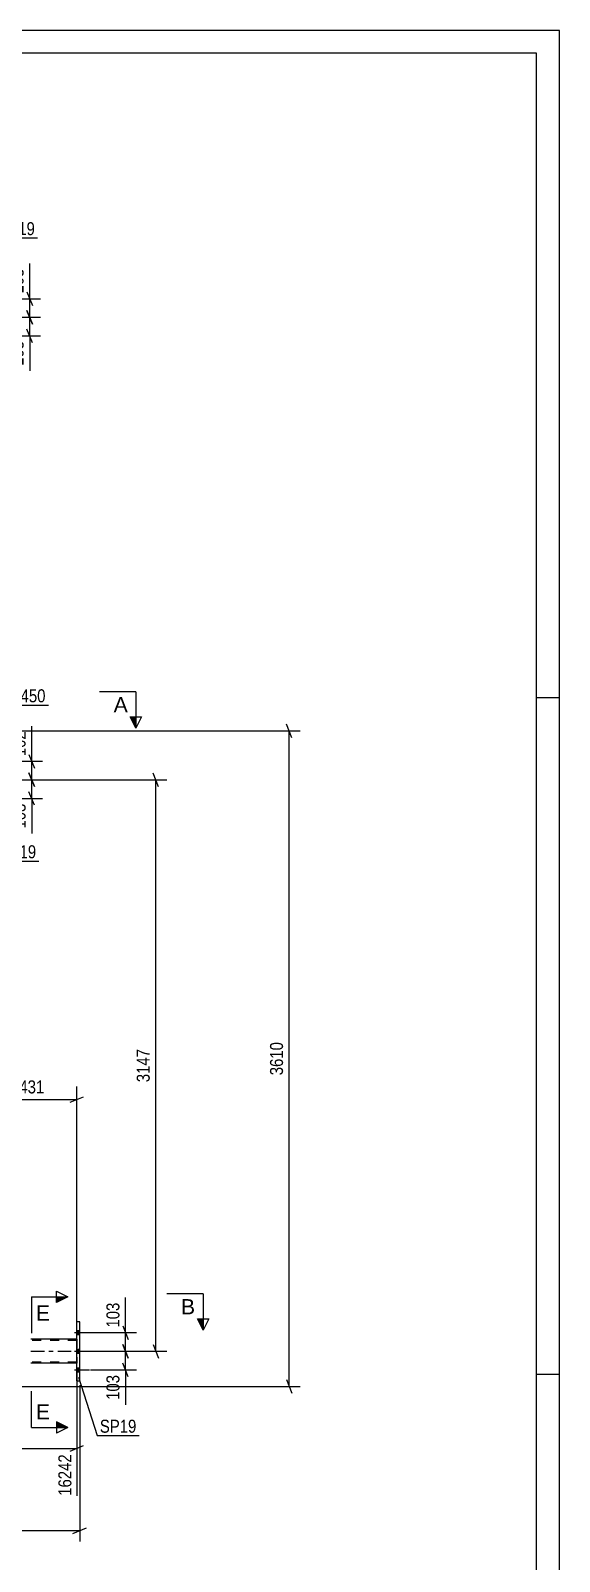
# Model space of a CAD drawing. Header units: millimetres. Extents: x -74 to 767, y -429 to 165.
# Drawn here: x 650.3 to 766.7, y -172.1 to 165 of the extents above; entities that cross this region are included whole.
import ezdxf

# ---------------------------------------------------------------- set-up
doc = ezdxf.new("R2010")
doc.units = ezdxf.units.MM
doc.linetypes.add('DXK_LINE_DOT2', pattern=[3.9198, 1.9599, -1.9599])
doc.linetypes.add('DXK_LINE_DOT3', pattern=[5.9187, 2.979, -0.9799, 0.9799, -0.9799])
doc.styles.add('Arial', font='ARIAL.TTF', dxfattribs={"height": 0.2})
doc.styles.add('Arial Narrow', font='ARIALN.TTF', dxfattribs={"height": 0.2})

# ---------------------------------------------------------------- blocks, each defined once
blk = doc.blocks.new('Unknown-814185593-1133')
at = {"color": 5, "linetype": 'Continuous'}
for p, q in [((766.68, 165.05), (-74.32, 165.05)), ((766.68, -428.95), (766.68, 165.05)), ((761.68, 160.05), (-69.32, 160.05)), ((761.68, -423.95), (761.68, 160.05)), ((766.68, 18.05), (761.68, 18.05)), ((766.68, -130.95), (761.68, -130.95))]:
    blk.add_line(p, q, dxfattribs=at)
blk = doc.blocks.new('Part-814185593-3914 - 3674')
at = {"color": 2, "linetype": 'Continuous'}
for p, q in [((660.43, -123.22), (650.31, -123.22)), ((660.43, -128.5), (650.31, -128.5))]:
    blk.add_line(p, q, dxfattribs=at)
at = {"color": 7, "linetype": 'DXK_LINE_DOT2'}
for p, q in [((660.43, -123.46), (650.31, -123.46)), ((660.43, -123.22), (660.43, -128.5)), ((660.43, -128.26), (650.31, -128.26))]:
    blk.add_line(p, q, dxfattribs=at)
at = {"color": 7, "linetype": 'DXK_LINE_DOT3'}
blk.add_line((650.31, -125.86), (660.43, -125.86), dxfattribs=at)
blk = doc.blocks.new('Part-814185593-3924 - 3674')
at = {"color": 2, "linetype": 'Continuous'}
for p, q in [((661.07, -119.36), (660.43, -119.36)), ((660.43, -132.36), (660.43, -119.36)), ((661.07, -132.36), (661.07, -119.36)), ((660.43, -132.36), (661.07, -132.36))]:
    blk.add_line(p, q, dxfattribs=at)
blk = doc.blocks.new('Bolt-814185593-3975 - 3674')
at = {"linetype": 'Continuous'}
for points in [[(661.07, -122.2), (661.07, -121.32), (660.43, -121.32), (660.43, -122.2)], [(661.07, -122.2), (661.07, -121.32), (660.43, -121.32), (660.43, -122.2)], [(661.07, -122.2), (661.07, -121.32), (660.43, -121.32), (660.43, -122.2)], [(661.07, -126.28), (661.07, -125.4), (660.43, -125.4), (660.43, -126.28)], [(661.07, -126.28), (661.07, -125.4), (660.43, -125.4), (660.43, -126.28)], [(661.07, -130.4), (661.07, -129.52), (660.43, -129.52), (660.43, -130.4)], [(661.07, -130.4), (661.07, -129.52), (660.43, -129.52), (660.43, -130.4)], [(661.07, -130.4), (661.07, -129.52), (660.43, -129.52), (660.43, -130.4)]]:
    blk.add_hatch(color=1, dxfattribs=at).paths.add_polyline_path(points)
at = {"color": 1, "linetype": 'Continuous'}
for p, q in [((660.43, -121.32), (661.07, -121.32)), ((660.43, -121.32), (661.07, -121.32)), ((660.43, -121.32), (661.07, -121.32)), ((659.91, -121.76), (663.23, -121.76)), ((659.91, -121.76), (663.23, -121.76)), ((659.91, -121.76), (663.23, -121.76)), ((660.43, -122.2), (661.07, -122.2)), ((660.43, -122.2), (661.07, -122.2)), ((660.43, -122.2), (661.07, -122.2)), ((659.91, -125.84), (663.23, -125.84)), ((659.91, -125.84), (663.23, -125.84)), ((660.43, -125.4), (661.07, -125.4)), ((660.43, -125.4), (661.07, -125.4)), ((660.43, -126.28), (661.07, -126.28)), ((660.43, -126.28), (661.07, -126.28)), ((659.91, -129.96), (663.23, -129.96)), ((659.91, -129.96), (663.23, -129.96)), ((659.91, -129.96), (663.23, -129.96)), ((660.43, -129.52), (661.07, -129.52)), ((660.43, -129.52), (661.07, -129.52)), ((660.43, -129.52), (661.07, -129.52)), ((660.43, -130.4), (661.07, -130.4)), ((660.43, -130.4), (661.07, -130.4)), ((660.43, -130.4), (661.07, -130.4))]:
    blk.add_line(p, q, dxfattribs=at)
blk = doc.blocks.new('StraightDimension-814185593-2972 - 2658')
at = {"color": 7, "linetype": 'Continuous'}
for p, q in [((641.29, 106), (652.45, 106)), ((649.45, 107.5), (650.65, 104.5)), ((650.05, 101.9), (650.05, 106)), ((641.29, 101.9), (652.45, 101.9)), ((650.65, 100.4), (649.45, 103.4))]:
    blk.add_line(p, q, dxfattribs=at)
at = {"color": 0}
blk.add_wipeout([(649.3, 113.21), (645.1, 113.21), (645.1, 106.53), (649.3, 106.53)], dxfattribs=at)
at = {"color": 7, "linetype": 'Continuous'}
blk.add_line((650.05, 106), (650.05, 113.74), dxfattribs=at)
blk.add_line((650.05, 106), (650.05, 113.74), dxfattribs=at)
at = {"color": 3, "style": 'Arial Narrow'}
blk.add_text('103', height=2.863, rotation=90.0002, dxfattribs=at).set_placement((648.7, 107.13))
blk = doc.blocks.new('StraightDimension-814185593-2985 - 2658')
at = {"color": 7, "linetype": 'Continuous'}
for p, q in [((641.29, 101.9), (652.45, 101.9)), ((649.45, 103.4), (650.65, 100.4)), ((650.05, 97.8), (650.05, 101.9)), ((641.29, 97.8), (652.45, 97.8)), ((650.65, 96.3), (649.45, 99.3))]:
    blk.add_line(p, q, dxfattribs=at)
at = {"color": 0}
blk.add_wipeout([(649.3, 97.28), (645.1, 97.28), (645.1, 90.59), (649.3, 90.59)], dxfattribs=at)
at = {"color": 7, "linetype": 'Continuous'}
blk.add_line((650.05, 97.8), (650.05, 90.07), dxfattribs=at)
blk.add_line((650.05, 97.8), (650.05, 90.07), dxfattribs=at)
at = {"color": 3, "style": 'Arial Narrow'}
blk.add_text('103', height=2.863, rotation=90.0002, dxfattribs=at).set_placement((648.7, 91.19))
blk = doc.blocks.new('StraightDimension-814185593-5009 - 3674')
at = {"color": 7, "linetype": 'Continuous'}
for p, q in [((670.56, -120.26), (671.76, -123.26)), ((662.07, -121.76), (673.56, -121.76)), ((671.76, -127.36), (670.56, -124.36)), ((671.16, -125.86), (671.16, -121.76)), ((662.07, -125.86), (673.56, -125.86))]:
    blk.add_line(p, q, dxfattribs=at)
at = {"color": 0}
blk.add_wipeout([(670.41, -114.55), (666.21, -114.55), (666.21, -121.24), (670.41, -121.24)], dxfattribs=at)
at = {"color": 7, "linetype": 'Continuous'}
blk.add_line((671.16, -121.76), (671.16, -114.03), dxfattribs=at)
blk.add_line((671.16, -121.76), (671.16, -114.03), dxfattribs=at)
at = {"color": 3, "style": 'Arial Narrow'}
blk.add_text('103', height=2.863, rotation=90.0002, dxfattribs=at).set_placement((669.81, -120.64))
blk = doc.blocks.new('StraightDimension-814185593-5001 - 3674')
at = {"color": 7, "linetype": 'Continuous'}
for p, q in [((670.56, -124.36), (671.76, -127.36)), ((662.07, -125.86), (673.56, -125.86)), ((671.16, -129.96), (671.16, -125.86)), ((663.47, -129.96), (673.56, -129.96)), ((671.76, -131.46), (670.56, -128.46))]:
    blk.add_line(p, q, dxfattribs=at)
at = {"color": 0}
blk.add_wipeout([(670.41, -130.49), (666.21, -130.49), (666.21, -137.17), (670.41, -137.17)], dxfattribs=at)
at = {"color": 7, "linetype": 'Continuous'}
blk.add_line((671.16, -129.96), (671.16, -137.69), dxfattribs=at)
blk.add_line((671.16, -129.96), (671.16, -137.69), dxfattribs=at)
at = {"color": 3, "style": 'Arial Narrow'}
blk.add_text('103', height=2.863, rotation=90.0002, dxfattribs=at).set_placement((669.81, -136.57))
blk = doc.blocks.new('StraightDimension-814185593-5018 - 3674')
at = {"color": 7, "linetype": 'Continuous'}
for p, q in [((640.45, 4.1), (652.9, 4.1)), ((649.9, 5.6), (651.1, 2.6)), ((650.5, 0.02), (650.5, 4.1)), ((624.81, 0.02), (652.9, 0.02)), ((651.1, -1.48), (649.9, 1.52))]:
    blk.add_line(p, q, dxfattribs=at)
at = {"color": 0}
blk.add_wipeout([(649.75, 11.31), (645.55, 11.31), (645.55, 4.63), (649.75, 4.63)], dxfattribs=at)
at = {"color": 7, "linetype": 'Continuous'}
blk.add_line((650.5, 4.1), (650.5, 11.83), dxfattribs=at)
blk.add_line((650.5, 4.1), (650.5, 11.83), dxfattribs=at)
at = {"color": 3, "style": 'Arial Narrow'}
blk.add_text('102', height=2.863, rotation=90.0002, dxfattribs=at).set_placement((649.15, 5.23))
blk = doc.blocks.new('StraightDimension-814185593-5028 - 3674')
at = {"color": 7, "linetype": 'Continuous'}
for p, q in [((624.81, 0.02), (652.9, 0.02)), ((649.9, 1.52), (651.1, -1.48)), ((650.5, -4.1), (650.5, 0.02)), ((651.1, -5.6), (649.9, -2.6)), ((640.45, -4.1), (652.9, -4.1))]:
    blk.add_line(p, q, dxfattribs=at)
at = {"color": 0}
blk.add_wipeout([(649.75, -4.62), (645.55, -4.62), (645.55, -11.31), (649.75, -11.31)], dxfattribs=at)
at = {"color": 7, "linetype": 'Continuous'}
blk.add_line((650.5, -4.1), (650.5, -11.83), dxfattribs=at)
blk.add_line((650.5, -4.1), (650.5, -11.83), dxfattribs=at)
at = {"color": 3, "style": 'Arial Narrow'}
blk.add_text('103', height=2.863, rotation=90.0002, dxfattribs=at).set_placement((649.15, -10.71))
blk = doc.blocks.new('StraightDimension-814185593-4429 - 3674')
at = {"color": 7, "linetype": 'Continuous'}
for p, q in [((640.45, 0), (680.23, 0)), ((678.43, -1.5), (677.23, 1.5)), ((677.83, -125.86), (677.83, 0)), ((677.23, -124.36), (678.43, -127.36)), ((662.07, -125.86), (680.23, -125.86))]:
    blk.add_line(p, q, dxfattribs=at)
at = {"color": 0}
blk.add_wipeout([(677.08, -58.67), (672.88, -58.67), (672.88, -67.19), (677.08, -67.19)], dxfattribs=at)
at = {"color": 3, "style": 'Arial Narrow'}
blk.add_text('3147', height=2.863, rotation=90.0002, dxfattribs=at).set_placement((676.48, -66.59))
blk = doc.blocks.new('StraightDimension-814185593-4457 - 3674')
at = {"color": 7, "linetype": 'Continuous'}
for p, q in [((624.4, -124.22), (624.4, -157.69)), ((660.43, -129.5), (660.43, -157.69)), ((625.9, -146.65), (622.9, -147.85)), ((624.4, -147.25), (660.43, -147.25)), ((658.93, -147.85), (661.93, -146.65))]:
    blk.add_line(p, q, dxfattribs=at)
at = {"color": 0}
blk.add_wipeout([(646.67, -146.5), (646.67, -142.3), (638.16, -142.3), (638.16, -146.5)], dxfattribs=at)
at = {"color": 0, "linetype": 'Continuous'}
blk.add_wipeout([(659.83, -147.95), (655.63, -147.95), (655.63, -158.29), (659.83, -158.29)], dxfattribs=at)
at = {"color": 3, "style": 'Arial Narrow'}
blk.add_text('1791', height=2.863, dxfattribs=at).set_placement((638.76, -145.9))
at = {"color": 3, "linetype": 'Continuous', "style": 'Arial Narrow'}
blk.add_text('16242', height=2.863, rotation=90.0002, dxfattribs=at).set_placement((659.23, -157.69))
blk = doc.blocks.new('StraightDimension-814185593-4713 - 3674')
at = {"color": 7, "linetype": 'Continuous'}
for p, q in [((661.07, -133.36), (661.07, -167.77)), ((659.57, -165.97), (662.57, -164.77)), ((-0.64, -165.37), (661.07, -165.37))]:
    blk.add_line(p, q, dxfattribs=at)
blk = doc.blocks.new('StraightDimension-814185593-4724 - 3674')
at = {"color": 7, "linetype": 'Continuous'}
for p, q in [((638.81, -3), (638.81, -72.81)), ((640.31, -69.81), (637.31, -71.01)), ((638.81, -70.41), (660.43, -70.41)), ((658.93, -71.01), (661.93, -69.81)), ((660.43, -122.22), (660.43, -67.56))]:
    blk.add_line(p, q, dxfattribs=at)
at = {"color": 0}
blk.add_wipeout([(653.88, -69.66), (653.88, -65.46), (645.36, -65.46), (645.36, -69.66)], dxfattribs=at)
at = {"color": 3, "style": 'Arial Narrow'}
blk.add_text('1431', height=2.863, dxfattribs=at).set_placement((645.96, -69.06))
blk = doc.blocks.new('StraightDimension-814185593-9528 - 3674')
at = {"color": 7, "linetype": 'Continuous'}
for p, q in [((637.17, 10.8), (709.58, 10.8)), ((707.78, 9.3), (706.58, 12.3)), ((707.18, -133.6), (707.18, 10.8)), ((551.01, -133.6), (709.58, -133.6)), ((706.58, -132.1), (707.78, -135.1))]:
    blk.add_line(p, q, dxfattribs=at)
at = {"color": 0}
blk.add_wipeout([(706.43, -57.15), (702.23, -57.15), (702.23, -65.66), (706.43, -65.66)], dxfattribs=at)
at = {"color": 3, "style": 'Arial Narrow'}
blk.add_text('3610', height=2.863, rotation=90.0002, dxfattribs=at).set_placement((705.83, -65.06))
blk = doc.blocks.new('Mark-814185593-2877 - 2658')
at = {"color": 0}
blk.add_wipeout([(651.2, 119.99), (651.2, 122.99), (643.17, 122.99), (643.17, 119.99)], dxfattribs=at)
blk.add_wipeout([(651.2, 119.99), (651.2, 122.99), (643.17, 122.99), (643.17, 119.99)], dxfattribs=at)
at = {"color": 30, "linetype": 'Continuous'}
for p, q in [((639.09, 108.17), (642.57, 119.39)), ((642.57, 119.39), (651.8, 119.39))]:
    blk.add_line(p, q, dxfattribs=at)
at = {"color": 3, "style": 'Arial Narrow'}
blk.add_text('SP19', height=2.863, dxfattribs=at).set_placement((643.17, 119.99))
blk = doc.blocks.new('Mark-814185593-3850 - 3674')
at = {"color": 0}
blk.add_wipeout([(651.49, -17.27), (651.49, -14.27), (643.45, -14.27), (643.45, -17.27)], dxfattribs=at)
blk.add_wipeout([(651.49, -17.27), (651.49, -14.27), (643.45, -14.27), (643.45, -17.27)], dxfattribs=at)
at = {"color": 30, "linetype": 'Continuous'}
for p, q in [((638.94, -5.86), (642.85, -17.87)), ((642.85, -17.87), (652.09, -17.87))]:
    blk.add_line(p, q, dxfattribs=at)
at = {"color": 3, "style": 'Arial Narrow'}
blk.add_text('SP19', height=2.863, dxfattribs=at).set_placement((643.45, -17.27))
blk = doc.blocks.new('Mark-814185593-3920 - 3674')
at = {"color": 0}
blk.add_wipeout([(673.55, -143.8), (673.55, -140.8), (665.51, -140.8), (665.51, -143.8)], dxfattribs=at)
blk.add_wipeout([(673.55, -143.8), (673.55, -140.8), (665.51, -140.8), (665.51, -143.8)], dxfattribs=at)
at = {"color": 30, "linetype": 'Continuous'}
for p, q in [((660.77, -131.59), (664.91, -144.4)), ((664.91, -144.4), (674.15, -144.4))]:
    blk.add_line(p, q, dxfattribs=at)
at = {"color": 3, "style": 'Arial Narrow'}
blk.add_text('SP19', height=2.863, dxfattribs=at).set_placement((665.51, -143.8))
blk = doc.blocks.new('SectionMark-814185593-5299 - 3674')
at = {"color": 6, "linetype": 'Continuous'}
for p in [(688.22, -113.22), (689.47, -118.72)]:
    blk.add_line(p, (688.22, -121.22), dxfattribs=at)
at = {"color": 0, "linetype": 'Continuous'}
blk.add_wipeout([(686.47, -117.72), (686.47, -114.22), (683.36, -114.22), (683.36, -117.72)], dxfattribs=at)
at = {"linetype": 'Continuous'}
blk.add_hatch(color=6, dxfattribs=at).paths.add_polyline_path([(686.97, -118.72), (688.22, -118.72), (688.22, -121.22)])
at = {"color": 6, "linetype": 'Continuous'}
for p, q in [((688.22, -113.22), (680.22, -113.22)), ((686.97, -118.72), (689.47, -118.72)), ((688.22, -121.22), (686.97, -118.72))]:
    blk.add_line(p, q, dxfattribs=at)
at = {"color": 3, "linetype": 'Continuous', "style": 'Arial'}
blk.add_text('B', height=3.34, dxfattribs=at).set_placement((683.36, -117.72))
blk = doc.blocks.new('Mark-814185593-4063 - 3674')
at = {"color": 0}
blk.add_wipeout([(653.56, 17.09), (653.56, 20.09), (643.5, 20.09), (643.5, 17.09)], dxfattribs=at)
blk.add_wipeout([(653.56, 17.09), (653.56, 20.09), (643.5, 20.09), (643.5, 17.09)], dxfattribs=at)
at = {"color": 30, "linetype": 'Continuous'}
for p, q in [((634.11, 9), (642.9, 16.49)), ((642.9, 16.49), (654.16, 16.49))]:
    blk.add_line(p, q, dxfattribs=at)
at = {"color": 3, "style": 'Arial Narrow'}
blk.add_text('M1450', height=2.863, dxfattribs=at).set_placement((643.5, 17.09))
blk = doc.blocks.new('SectionMark-814185593-5303 - 3674')
at = {"color": 6, "linetype": 'Continuous'}
for p, q in [((650.43, -113.84), (658.43, -113.84)), ((655.93, -112.59), (658.43, -113.84)), ((650.43, -142.62), (658.43, -142.62)), ((658.43, -142.62), (655.93, -143.87))]:
    blk.add_line(p, q, dxfattribs=at)
at = {"color": 0, "linetype": 'Continuous'}
for points in [[(654.54, -119.09), (654.54, -115.59), (651.43, -115.59), (651.43, -119.09)], [(654.54, -140.87), (654.54, -137.37), (651.43, -137.37), (651.43, -140.87)]]:
    blk.add_wipeout(points, dxfattribs=at)
at = {"linetype": 'Continuous'}
for points in [[(655.93, -115.09), (655.93, -113.84), (658.43, -113.84)], [(655.93, -142.62), (655.93, -141.37), (658.43, -142.62)]]:
    blk.add_hatch(color=6, dxfattribs=at).paths.add_polyline_path(points)
at = {"color": 6, "linetype": 'Continuous'}
for p, q in [((650.43, -113.84), (650.43, -121.84)), ((655.93, -115.09), (655.93, -112.59)), ((658.43, -113.84), (655.93, -115.09)), ((650.43, -142.62), (650.43, -134.62)), ((658.43, -142.62), (655.93, -141.37)), ((655.93, -141.37), (655.93, -143.87))]:
    blk.add_line(p, q, dxfattribs=at)
at = {"color": 3, "linetype": 'Continuous', "style": 'Arial'}
for p in [(651.43, -119.09), (651.43, -140.87)]:
    blk.add_text('E', height=3.34, dxfattribs=at).set_placement(p)
blk = doc.blocks.new('SectionMark-814185593-5305 - 3674')
at = {"color": 6, "linetype": 'Continuous'}
for p in [(673.4, 19.4), (674.65, 13.9)]:
    blk.add_line(p, (673.4, 11.4), dxfattribs=at)
at = {"color": 0, "linetype": 'Continuous'}
blk.add_wipeout([(671.65, 14.9), (671.65, 18.4), (668.54, 18.4), (668.54, 14.9)], dxfattribs=at)
at = {"linetype": 'Continuous'}
blk.add_hatch(color=6, dxfattribs=at).paths.add_polyline_path([(672.15, 13.9), (673.4, 13.9), (673.4, 11.4)])
at = {"color": 6, "linetype": 'Continuous'}
for p, q in [((673.4, 19.4), (665.4, 19.4)), ((672.15, 13.9), (674.65, 13.9)), ((673.4, 11.4), (672.15, 13.9))]:
    blk.add_line(p, q, dxfattribs=at)
at = {"color": 3, "linetype": 'Continuous', "style": 'Arial'}
blk.add_text('A', height=3.34, dxfattribs=at).set_placement((668.54, 14.9))

msp = doc.modelspace()

# ---------------------------------------------------------------- block references
for name in ['Unknown-814185593-1133', 'Bolt-814185593-3975 - 3674', 'Part-814185593-3924 - 3674', 'Part-814185593-3914 - 3674']:
    msp.add_blockref(name, (0, 0))

# ---------------------------------------------------------------- next in the draw order: block references
for name in ['StraightDimension-814185593-2972 - 2658', 'StraightDimension-814185593-5018 - 3674', 'StraightDimension-814185593-5009 - 3674']:
    msp.add_blockref(name, (0, 0))

# ---------------------------------------------------------------- next in the draw order: block references
for name in ['Mark-814185593-2877 - 2658', 'StraightDimension-814185593-2985 - 2658', 'StraightDimension-814185593-5028 - 3674', 'StraightDimension-814185593-5001 - 3674']:
    msp.add_blockref(name, (0, 0))

# ---------------------------------------------------------------- next in the draw order: block references
msp.add_blockref('StraightDimension-814185593-4429 - 3674', (0, 0))

# ---------------------------------------------------------------- next in the draw order: block references
msp.add_blockref('StraightDimension-814185593-4457 - 3674', (0, 0))

# ---------------------------------------------------------------- next in the draw order: block references
msp.add_blockref('StraightDimension-814185593-4713 - 3674', (0, 0))

# ---------------------------------------------------------------- next in the draw order: block references
msp.add_blockref('StraightDimension-814185593-4724 - 3674', (0, 0))

# ---------------------------------------------------------------- next in the draw order: block references
msp.add_blockref('StraightDimension-814185593-9528 - 3674', (0, 0))

# ---------------------------------------------------------------- next in the draw order: block references
for name in ['Mark-814185593-4063 - 3674', 'Mark-814185593-3850 - 3674', 'SectionMark-814185593-5299 - 3674', 'Mark-814185593-3920 - 3674']:
    msp.add_blockref(name, (0, 0))

# ---------------------------------------------------------------- next in the draw order: block references
for name in ['SectionMark-814185593-5305 - 3674', 'SectionMark-814185593-5303 - 3674']:
    msp.add_blockref(name, (0, 0))

doc.saveas('drawing.dxf')
